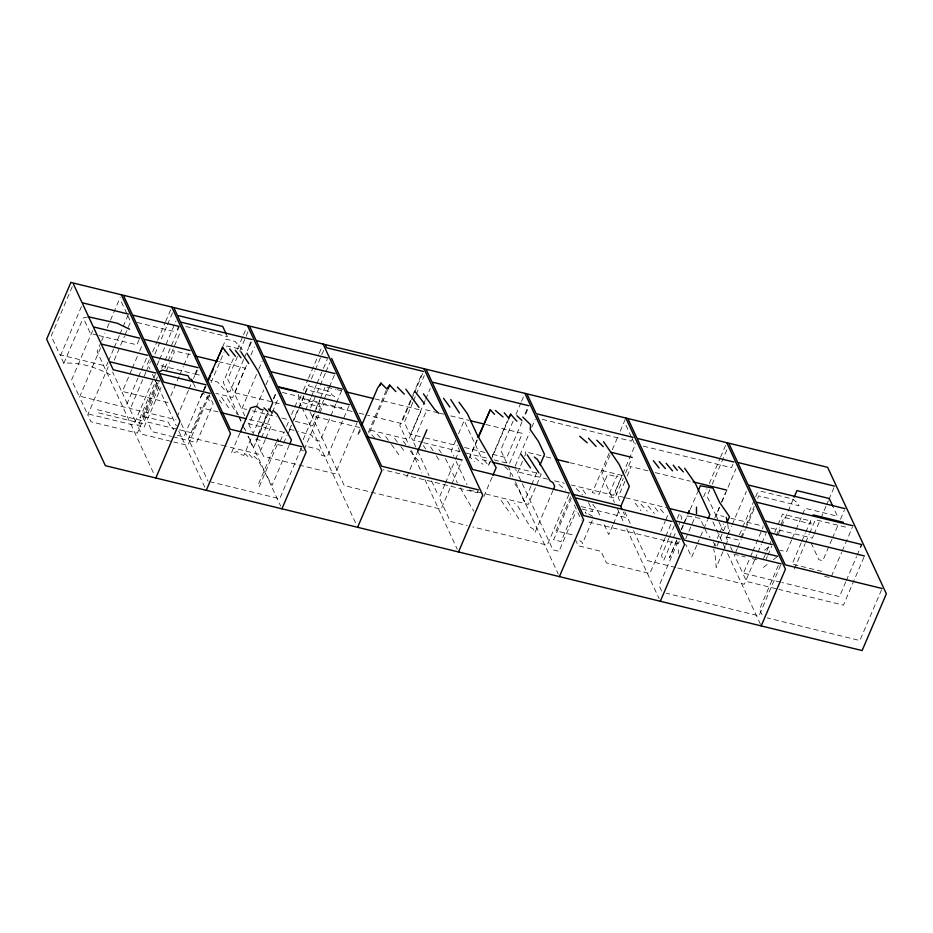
<?xml version="1.0" encoding="UTF-8"?>
<svg xmlns="http://www.w3.org/2000/svg" width="933" height="933" viewBox="0 0 933 933"><rect width="100%" height="100%" fill="white"/><g stroke="black" fill="none" stroke-linecap="round" stroke-linejoin="round"><path stroke-width="0.7" stroke-dasharray="4.67 3.5" d="M510.083 476.973L510.374 472.005L503.54 465.299M72.261 286.664L51.187 336.032L59.887 354.785L106.304 366.121L108.018 362.121M81.463 306.49L60.388 355.858L63.852 363.31C79.562 361.794 96.204 367.59 110.257 374.646M63.852 363.31L83.235 317.896L88.402 316.835M92.659 330.609L71.584 379.976L79.048 396.047L125.465 407.394L137.991 378.04M101.044 342.283L97.102 351.519L154.586 475.364M101.604 340.965L104.986 333.034M107.248 327.763L120.205 297.394M100.612 347.752L79.538 397.12L87.259 413.739L133.664 425.075L155.31 374.378M108.59 360.791L113.709 348.779M114.281 347.449L119.401 335.437M119.972 334.107L127.949 315.424M108.251 366.774L87.749 414.812L90.991 421.774L137.396 433.11L159.042 382.413M114.258 360.173L124.509 336.16M125.08 334.83L131.343 320.147M139.145 339.53L136.883 344.825L98.91 335.553M131.716 369.62L122.036 392.303L129.5 408.374L175.917 419.722M132.288 368.278L137.408 356.278M139.693 350.936L142.539 344.265M138.562 376.699L140.836 371.369M141.408 370.028L147.099 356.686M149.245 359.893L147.554 363.847L150.003 369.118M152.627 351.963L157.129 341.408M157.7 340.09L165.024 322.923M165.584 321.605L171.777 307.085M145.945 372.092L129.99 409.447L137.454 425.53L144.125 427.151L161.082 387.417M146.516 370.751L150.493 361.421M154.936 354.015L166.89 325.99M167.462 324.661L172.593 312.648M159.007 360.814L157.304 364.803L193.376 373.62M159.578 359.485L176.034 320.929M157.42 376.979L139.892 418.042L142.527 416.468L168.313 422.101L169.829 425.355L171.847 425.856L173.666 429.751M161.654 368.477L164.5 361.806M165.071 360.476L177.597 331.122M156.744 382.565L137.956 426.603L141.443 434.102L172.383 441.659M157.63 383.113L141.641 420.573L97.242 409.715L98.735 412.934L143.134 423.78L159.695 384.991L158.692 382.845M164.873 368.337L180.769 331.11M166.342 370.914L169.759 362.914M170.319 361.584L174.308 352.254L173.561 350.645L191.825 355.111M170.797 395.895L179.346 375.882M179.906 374.553L183.323 366.541M183.894 365.211L189.597 351.869M177.048 417.051L188.443 390.367M189.014 389.026L191.288 383.696M193.563 378.355L194.705 375.684M205.365 386.04L200.233 398.064L203.207 392.793L209.575 400.968M205.517 386.169L183.871 436.866L176.08 434.965M204.35 390.122L206.065 386.122M222.579 347.018L225.938 339.146L235.023 341.361L242.265 349.665L226.754 345.875L224.515 351.123M211.068 382.623L223.955 352.441M208.082 395.44L192.093 432.9L147.694 422.043L152.172 431.699L171.602 436.434M209.493 394.741L187.848 445.438L173.783 442.009M233.367 358.575L223.232 382.343L238.521 415.278M237.32 349.339L242.953 336.137M243.513 334.819L246.335 328.218M237.448 356.488L227.757 379.171L233.985 392.571L273.311 402.181M239.723 351.158L248.26 331.145M243.618 359.567L229.95 391.58L224.9 390.356L217.657 382.04L209.867 380.139M244.178 358.225L248.738 347.554M246.44 365.619L234.475 393.644L241.192 408.106L246.813 409.482M251 354.948L254.417 346.948M256.505 374.495L241.694 409.179L244.749 415.756M258.779 369.153L262.196 361.153M239.828 433.239L231.279 453.275L237.204 451.642L240.831 454.604L243.863 455.339L251.84 436.644M255.747 408.712L248.913 424.725L252.575 432.62M256.307 407.383L263.712 390.029M265.998 384.699L269.415 376.687M252.411 435.303L262.674 411.266M258.441 433.647L267.596 412.211M273.311 398.799L276.18 392.105M257.263 437.6L256.12 440.271L263.584 456.342L335.227 473.847L356.861 423.15M257.835 436.259L268.086 412.246M273.777 398.904L276.623 392.233M268.191 413.377L253.368 448.108L247.956 436.457M261.497 437.67L271.795 413.541M272.366 412.199L278.664 397.458M265.31 439.618L259.047 454.289L226.742 446.394M265.882 438.288L271.573 424.958L249.099 419.465M276.506 441.845L258.254 484.589L259.257 486.734L278.069 442.65M280.32 440.947L284.262 431.722M286.513 426.451L289.335 419.85M291.586 414.579L298.898 397.435L318.071 402.111L320.311 406.94L301.137 402.251M301.161 395.545L298.91 400.828L301.347 406.1M303.412 390.262L307.925 379.708M308.485 378.39L318.631 354.622M319.191 353.304L322.013 346.703M283.69 443.14L287.061 435.221M289.312 429.95L291.796 423.99M292.356 422.672L308.123 385.749L330.41 391.837L331.658 394.519L334.481 396.618L306.84 389.866M288.262 433.39L291.632 425.471M293.883 420.2L298.397 409.645M298.957 408.327L309.138 384.326M311.412 378.985L314.829 370.972M315.401 369.643L323.938 349.63M289.172 445.298L272.074 485.37L257.695 459.561L253.776 456.015M305.627 410.077L310.747 398.064M311.319 396.735L316.439 384.723M317.01 383.393L327.261 359.368M310.549 407.861L319.657 386.507M320.229 385.177L325.36 373.165M325.92 371.835L329.909 362.494M313.535 414.287L312.392 416.958L344.23 485.557L441.099 509.22L451.315 485.288M315.809 408.957L319.797 399.627M320.357 398.286L324.917 387.627M303.132 439.77L314.351 413.494M314.911 412.176L319.961 400.35M301.336 448.062L279.702 498.77L210.87 481.953M323.658 400.269L312.835 425.611L294.571 421.156M324.229 398.927L328.778 388.256M329.349 386.927L334.481 374.914M304.193 449.613L319.331 414.135M319.891 412.818L323.821 403.616L341.781 408.001L340.137 404.467M335.997 403.802L320.054 441.157L315.902 440.143L313.08 438.032L311.844 435.361L297.93 431.314M336.568 402.461L341.688 390.461M348.907 405.995L327.261 456.704L321.582 455.316L318.853 449.414L305.033 446.044M360.161 428.923L357.362 435.489L360.744 430.405M368.313 432.352L386.262 390.297M387.463 390.356L369.515 432.399L374.774 437.927M410.508 400.397L399.802 425.483L408.981 445.239M412.771 395.114L422.346 372.675M410.986 400.793L401.295 423.477L367.602 415.243M411.546 399.464L413.832 394.123M414.404 392.781L422.941 372.768M412.887 402.298L404.339 422.322L409.809 434.102L423.85 437.542M413.447 400.968L415.733 395.627M416.305 394.297L424.27 375.614M425.121 400.49L410.31 435.175L412.549 440.003L422.381 442.405M425.693 399.149L430.241 388.478M406.753 477.031L417.972 450.756M455.759 440.353L451.257 450.884L453.683 456.097M458.57 433.775L464.179 420.608L482.349 459.736L489.359 461.45M444.854 484.367L439.245 497.499L450.359 521.465L467.211 525.571M445.414 483.049L454.942 460.715M455.502 459.398L459.433 450.196L457.753 446.58M451.887 483.959L461.532 461.357M469.007 458.453L476.856 440.049M477.369 439.944L470.069 457.018L474.349 461.625M484.029 460.097L488.437 465.322L490.128 461.38M492.367 456.12L508.077 419.337M491.026 460.202L508.975 418.147M478.081 490.816L477.276 492.717L383.218 469.731M513.103 421.098L500.706 450.138L512.94 476.483M515.926 414.497L520.999 402.613M521.559 401.295L523.81 396.012M483.842 496.566L492.251 476.856M522.06 421.751L506.677 457.776L491.236 453.998M515.261 465.999L519.249 456.657M519.821 455.327L529.501 432.644M531.775 427.302L535.192 419.302M522.515 461.31L517.43 473.229L553.001 549.864L559.007 551.333L576.116 511.261M524.778 456.015L525.909 453.368L525.162 451.759L544.825 456.552M531.029 485.953L524.299 501.721L518.328 488.857L513.383 481.731M531.588 484.635L536.638 472.809M553.024 490.361L534.924 532.755L533.186 528.999L530.469 527.355L517.57 505.733L514.538 503.4M568.873 494.432L547.228 545.129L472.821 526.947M570.611 496.776L556.068 530.842L573.224 535.029M571.299 498.339L553.631 539.74L561.048 541.56L575.579 507.494M609.109 453.251L592.315 492.624L599.114 494.292L607.593 474.419L617.599 476.868L617.028 475.62L608.549 495.493L609.121 496.729L614.87 498.14L623.279 478.454M610.065 454.989L601.61 474.792L614.45 502.455M612.316 449.706L617.949 436.504M620.2 431.221L625.845 418.019M592.28 520.509L582.46 543.507L581.714 541.898L576.839 539.006M632.492 438.627L631.408 441.146L541.56 419.197M622.183 475.445L615.348 491.458L617.343 495.738L624.352 497.452M622.754 474.104L635.851 443.42M625.518 473.206L631.116 460.086M624.912 481.346L618.089 497.347L620.527 502.619M627.186 476.017L630.603 468.016L629.857 466.407L648.108 470.873M612.759 525.186L608.759 534.574L603.359 522.947M613.331 523.856L619.057 510.444M660.856 531.378L665.229 521.139M665.777 519.868L668.506 513.465M665.252 537.513L649.869 573.538L606.427 562.914L601.05 551.333L578.203 545.747L575.731 540.429M665.812 536.172L670.944 524.171M668.833 538.364L661.439 555.66L663.678 560.488L672.775 539.192M669.311 537.303L674.232 525.792M677.346 518.41L679.621 513.092L681.86 517.908L679.014 524.556M673.334 537.863L676.18 531.215M676.798 539.869L669.521 557.631L676.903 540.335M681.347 529.233L683.049 525.232M683.609 523.903L687.015 515.926M681.44 529.699L687.691 515.063M690.233 509.476L697.534 492.367M677.929 541.746L659.13 585.772L662.115 592.198M679.282 541.548L678.268 543.916L585.621 521.279M703.634 496.799L707.016 488.88M709.278 483.597L719.984 458.523M720.544 457.205L726.737 442.674M685.708 538.877L695.353 516.264M709.896 489.603L707.051 496.274L715.506 514.503L723.926 516.555M712.171 484.274L726.982 449.578M696.776 545.245L691.668 557.223L685.65 544.277M697.336 543.916L707.564 519.973M732.953 464.284L731.507 467.69L643.059 446.079M714.771 518.072L719.32 507.412M721.606 502.082L725.582 492.741M719.413 507.564L715.996 515.576L718.34 520.614M721.699 502.234L735.939 468.867M713.943 546.353L715.063 543.729M717.314 538.458L719.565 533.198M720.124 531.88L723.495 523.973M717.139 545.665L726.69 523.285M727.588 535.414L726.445 538.084L728.172 541.793M728.16 534.073L731.577 526.072M732.148 524.743L746.377 491.376M722.912 551.718L716.171 567.521L715.448 557.118L713.675 549.024M723.472 550.412L725.163 546.458M725.722 545.14L729.093 537.245M739.461 534.807L742.248 528.265M742.808 526.958L753.409 502.106M755.648 496.881L757.316 492.951L761.503 491.364L792.059 498.828L797.68 502.817L799.045 505.768L758.692 495.901L757.013 499.831M740.825 537.758L744.172 529.909M746.412 524.673L754.226 506.362M735.554 552.558L737.257 548.557M737.828 547.228L741.245 539.216M741.817 537.886L745.234 529.874M745.805 528.544L754.342 508.532M752.231 552.639L743.111 573.982L746.598 581.492L777.481 589.038M752.803 551.298L763.054 527.285M754.552 560.232L744.301 584.256L676.915 567.789M755.124 558.902L757.398 553.561M757.969 552.231L761.386 544.231M761.958 542.889L765.946 533.548M763.567 558.552L770.833 541.548M774.74 532.393L777.527 525.862M778.087 524.544L782.554 514.083L809.797 520.742L811.29 523.961L784.047 517.302L780.14 526.457M766.18 559.159L767.299 556.534M767.859 555.228L771.766 546.073M776.233 535.612L779.58 527.763M778.355 534.131L781.178 527.542M781.737 526.224L793.551 498.525M778.262 565.48L759.532 609.354L763.019 616.853M780.618 565.165L758.984 615.873L666.325 593.236M791.627 539.95L786.566 551.823L780.07 550.225M792.199 538.633L795.569 530.714M796.141 529.396L805.144 508.298L837.437 516.182L833.332 507.342M801.19 542.831L792.117 564.103L822.381 571.497M801.762 541.502L805.167 533.524M805.739 532.195L811.978 517.558M794.356 568.92L805.132 543.659M805.704 542.33L809.109 534.352M809.681 533.023L815.349 519.728L845.625 527.122M813.506 535.495L812.363 538.166L770.25 527.88M814.077 534.166L820.34 519.483M820.912 518.153L826.032 506.141M826.603 504.811L828.317 500.811M828.889 499.47L834.009 487.469M831.933 539.332L822.813 560.675L818.859 559.707L810.649 542.026M832.504 537.991L838.196 524.649M840.47 519.319L844.458 509.978M831.35 576.489L841.601 552.476M842.172 551.135L852.424 527.122M845.753 581.9L839.478 596.584L781.924 582.519M846.313 580.571L856.564 556.558M857.135 555.217L859.981 548.546M863.9 557.293L843.467 605.155L778.892 589.376M881.522 589.819L859.876 640.528L767.229 617.891M488.437 465.322L490.466 461.52M763.451 567.381L768.932 563.124M773.317 559.73L776.606 557.188M764.419 550.202L770.005 546.155M687.423 516.054L700.03 518.363L706.748 532.825L710.025 537.548M185.807 326.468L227.43 336.638L226.252 334.096M137.163 322.468L176.547 332.09M438.102 412.818L425.471 409.727L426.218 411.336L413.296 441.612L416.946 449.461M439.513 413.156L443.723 414.182M450.744 415.896L468.996 420.363M485.836 424.48L522.34 433.39L509.418 463.666L493.977 459.899M327.226 387.242L335.647 389.294M337.046 389.644L342.668 391.009M374.949 398.904L421.284 410.217L408.759 439.548L368.045 429.6M218.509 361.631L245.204 368.15L232.679 397.481L215.826 393.364M97.498 335.204L90.466 333.489L83.235 317.896M655.129 472.588L690.222 481.16M282.349 392.443L299.108 396.537L298.117 394.391M546.225 456.902L553.246 458.616M570.086 462.733L622.031 475.422L613.552 495.295L571.439 484.997M352.161 411.465L304.438 399.802L303.435 397.668M359.182 413.179L366.202 414.893M194.764 373.958L200.315 375.323M425.261 437.88L457.543 445.764M464.564 447.49L485.626 452.633M274.722 402.52L281.743 404.246M423.78 442.743L460.284 451.665M465.894 453.041L488.356 458.523M359.625 427.547L311.902 415.885L309.908 411.593M730.947 518.27L763.229 526.165M515.996 467.958L541.245 474.127L528.323 504.403L483.446 493.429M625.763 497.802L666.477 507.75M547.566 479.165L516.684 471.62L515.692 469.474M554.587 480.88L564.418 483.282M252.435 410.858L276.308 416.689M281.929 418.066L288.95 419.78M289.545 429.262L296.531 430.976M218.194 411.908L199.93 407.453L200.922 409.599L188.408 438.93L208.059 481.265M725.956 537.011L739.706 540.37M167.952 402.566L121.535 391.23L112.625 372.022M284.133 432.387L248.411 423.652L247.187 421.016M581.177 506.596L625.81 517.512L623.279 512.054M582.18 509.103L592.735 511.692L587.767 500.974M733.909 554.155L745.245 556.919M752.325 558.657L759.404 560.383M824.62 576.326L830.778 577.83M469.416 490.012L482.046 493.091M255.619 439.198L260.354 440.353M282.559 445.776L278.524 444.784L277.521 442.639M303.622 450.919L301.732 450.464L300.613 448.05M225.343 446.044L187.405 436.784L181.305 423.64M780.524 582.18L742.621 572.909L734.411 555.228M172.99 436.784L196.571 442.545L213.132 403.756L209.214 395.312M675.515 567.451L647.444 560.581L632.761 528.964M592.618 516.357L585.306 512.019L586.192 513.931M475.212 457.788L482.851 464.272M559.089 484.507L565.55 490.14M244.551 453.298L248.26 456.832M418.532 460.599L414.24 456.494L409.155 449.403M576.197 488.472L582.659 494.945M377.189 434.37L383.09 440.411M249.146 454.406L253.065 458.511M660.401 509.231L665.206 514.491M641.041 504.182L647.222 511.167M647.98 505.908L654.36 513.453M635.198 503.295L640.948 510.608M655.059 507.715L659.13 512.893M394.706 438.603L397.353 442.044M400.875 446.639L404.397 451.222M219.22 400L221.634 403.184M438.837 449.554L441.332 452.971M445.507 458.674L457.368 482.921M423.349 445.612L425.728 448.901M385.667 436.492L390.6 443.327M391.417 444.458L398.811 454.709M403.231 441.134L405.773 444.679M501.103 500.45L510.713 514.281M713.302 542.26L716.567 546.983M582.973 489.977L587.079 495.936M592.817 504.263L598.554 512.602L600.957 517.768M221.448 397.12L229.425 408.957M430.51 446.849L433.425 451.339M436.341 455.817L439.256 460.307M507.412 501.208L518.993 519.145M227.489 398.624L237.414 414.579M460.237 487.854L473.836 511.261M718.923 521.874L723.028 530.702M730.469 546.738L733.338 552.919M712.905 521.839L725.139 548.184M727.588 553.456L760.605 624.597M625.926 425.261L631.734 437.775M632.317 439.023L634.638 444.026M624.807 511.844L632.154 527.646M617.506 509.045L624.235 523.541M626.684 528.801L659.095 598.624M574.285 504.905L577.247 511.296M577.842 512.579L581.411 520.241M515.389 481.755L558.191 573.97M456.109 461.322L467.001 484.787M417.552 450.779L429.098 475.655M431.536 480.892L437.006 492.682M411.43 450.511L421.821 472.914M424.877 479.492L457.287 549.327M301.965 407.418L356.383 524.673M239.128 416.596L242.183 423.174M244.633 428.445L245.857 431.081M248.306 436.352L280.716 506.176M238.941 417.028L241.939 423.5M242.545 424.795L245.554 431.279M193.446 383.393L195.265 387.3M121.418 302L127.226 314.503M127.809 315.751L130.13 320.754M152.441 374.39L154.283 378.343M154.89 379.661L176.29 425.763M178.739 431.034L205.038 487.691M727.787 524.148L728.918 534.644M678.314 549.712L678.326 553.596"/><path stroke-width="1.4" d="M688.087 513.943L689.289 510.596L688.157 513.267M177.515 329.827L178.973 326.422L132.556 315.074L123.844 296.321M195.277 374.355L196.98 370.354M155.811 477.999L180.034 421.226L121.337 294.758M207.639 380.699L222.59 347.379L228.958 355.555M208.91 379.439L210.625 375.428M211.756 372.757L213.47 368.757M216.316 362.074L218.03 358.062M219.173 355.391L222.59 347.379M249.309 346.225L251.012 342.213M206.263 490.326L230.486 433.553L171.777 307.085M240.399 431.897L250.662 407.861L256.598 406.228L260.214 409.19L263.246 409.925M269.334 410.707L272.751 402.694L258.324 371.614L246.872 353.21M289.743 443.956L291.458 439.956L277.078 414.147L273.171 410.602M281.929 508.812L306.164 452.05L247.455 325.57M361.841 424.981L377.55 388.186L380.944 383.101L386.822 388.991L389.702 385.096L395.837 391.545M379.824 385.737L380.944 383.101M388.023 389.038L389.702 385.096M357.607 527.297L381.842 470.535L323.133 344.067M417.972 450.756L426.941 429.728M477.976 437.425L490.268 409.715L494.548 414.322M478.489 437.309L490.268 409.715M508.975 418.147L510.654 414.205L516.87 421.203M458.511 551.951L482.746 495.19L424.037 368.722M492.811 475.538L496.181 467.655L477.568 435.618L467.363 413.646L459.024 402.251M525.477 413.751L527.18 409.739M540.009 464.926L544.499 454.418L538.528 441.554L530.271 429.67L530.562 424.702L522.76 417.039M553.584 489.044L554.715 486.396L552.977 482.641L550.26 480.996L537.361 459.374L534.329 457.042M559.415 576.606L583.65 519.844L524.941 393.376M620.772 506.432L629.355 486.326L619.15 464.354L603.569 441.729M698.106 491.05L700.345 485.778L712.952 488.087L719.67 502.549L729.489 516.707L727.25 521.967M660.319 601.26L684.542 544.499L625.845 418.019M708.135 518.643L709.838 514.654L695.412 483.562L684.659 468.261M794.123 497.207L796.934 490.618L829.227 498.502L832.737 506.083M761.223 625.915L785.446 569.153L726.737 442.674M860.553 547.216L861.695 544.545L764.827 520.882L756.616 503.19M510.654 414.205L508.637 418.019L504.228 412.794M159.683 371.684L162.319 370.109L188.104 375.742L189.621 378.996L191.638 379.498L192.851 382.098M88.402 316.835L117.266 323.226L129.64 329.232M423.512 371.439L326.643 347.776L325.652 345.63M178.308 315.611L222.707 326.457L226.252 334.096M528.894 405.738L432.026 382.075L426.556 370.284M252.155 339.554L180.512 322.048L174.296 308.648M327.833 358.039L256.19 340.533L249.974 327.133M834.58 486.128L737.711 462.465L729.256 444.248M128.521 314.094L82.104 302.747L73.392 283.994M633.029 437.355L536.16 413.692L527.448 394.939M733.933 462.01L637.064 438.347L628.352 419.593M335.052 373.585L263.409 356.079L256.692 341.606M845.03 508.637L748.161 484.973L738.213 463.538M611.033 452.272L632.236 457.462M139.717 338.201L93.3 326.865L82.605 303.82M190.157 350.528L143.752 339.192L133.046 316.147M342.259 389.119L270.617 371.614L263.899 357.152M470.395 420.701L484.437 424.13M346.878 392.047L373.55 398.566M196.035 356.138L217.109 361.281M693.032 481.848L726.725 490.082M813.11 514.899L843.385 522.305M852.984 525.792L756.127 502.117L748.663 486.046M278.466 386.74L296.624 391.172M147.671 355.356L101.254 344.009L93.79 327.938M198.123 367.684L151.706 356.336L144.242 340.265M349.478 404.665L277.836 387.16L271.118 372.687M556.045 459.304L568.687 462.383M206.088 384.828L159.671 373.492L152.207 357.409M357.432 421.809L285.79 404.304L278.337 388.233M155.881 373.037L109.464 361.701L101.755 345.082M492.158 462.127L515.996 467.958M159.613 381.084L113.196 369.736L109.966 362.774M210.065 393.399L163.648 382.064L160.161 374.565M769.002 532.638L864.459 555.963M766.518 532.218L669.649 508.555L637.554 439.42M366.634 436.702L462.103 460.027M569.433 493.091L472.576 469.427L432.527 383.148M573.014 494.327L620.433 505.919L622.148 509.605M772.232 544.545L675.375 520.871L670.151 509.616M672.087 521.5L575.218 497.825L536.907 415.302M221.004 412.596L246.289 418.777M777.714 556.336L680.845 532.661L675.865 521.944M301.907 446.732L230.264 429.227L181.014 323.121M478.489 489.872L381.62 466.208L331.623 358.494M680.285 539.181L583.428 515.517L575.708 498.898M781.189 563.835L684.321 540.172L681.347 533.734M882.093 588.49L785.224 564.827L765.328 521.955M495.4 410.485L503.05 416.969M579.685 436.259L587.23 442.825M516.917 415.686L521.897 420.41M263.934 407.884L267.643 411.418M438.732 413.296L434.428 409.179L423.419 393.831M596.793 440.213L603.254 446.685M397.376 387.067L404.257 394.111M268.529 408.992L272.448 413.097M588.478 438.23L596.094 446.429M678.571 466.652L683.376 471.911M659.223 461.602L665.392 468.599M666.15 463.339L672.541 470.885M653.368 460.715L659.13 468.028M673.229 465.135L677.3 470.314M229.658 348.884L235.454 356.348M414.893 391.3L424.597 403.919M235.373 350.33L241.017 357.771M443.548 398.309L449.881 407.091M405.867 389.189L418.999 407.406M520.882 454.091L530.504 467.923M240.831 351.706L248.808 363.543M450.709 399.546L459.444 413.004M527.203 454.849L538.784 472.786M277.649 439.175L278.64 441.321M726.306 517.395L727.483 522.795M696.496 507.144L696.496 513.605M70.885 282.431L46.65 339.192L105.359 465.672L862.115 650.569L886.35 593.808L827.641 467.328L70.885 282.431"/></g></svg>
